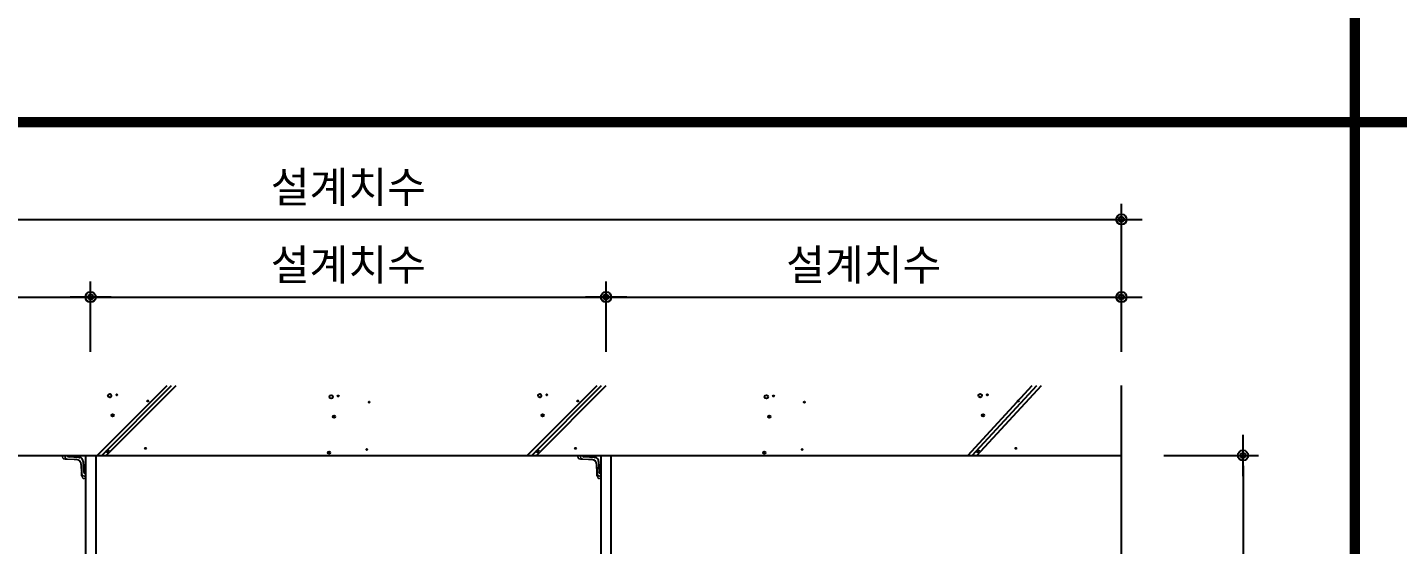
# Model space of a CAD drawing. Extents: x -255 to 8105, y -176 to 5714.
# Drawn here: x 3160 to 4489, y 3614 to 4116 of the extents above; entities that cross this region are included whole.
import ezdxf

# ---------------------------------------------------------------- set-up
doc = ezdxf.new("R2010")
doc.units = 0
doc.header["$LTSCALE"] = 30
doc.layers.get('0').update_dxf_attribs({"linetype": 'CONTINUOUS'})
doc.layers.get('DEFPOINTS').update_dxf_attribs({"linetype": 'CONTINUOUS'})
for name, color, linetype in [('0_toilet', 6, 'CONTINUOUS'), ('DIM', 7, 'CONTINUOUS'), ('경첩', 4, 'CONTINUOUS'), ('해치', 8, 'CONTINUOUS')]:
    doc.layers.add(name, color=color, linetype=linetype)
doc.styles.add('돋움', font='malgun.ttf')
doc.dimstyles.new('10', dxfattribs={"dimscale": 10, "dimtxt": 3, "dimasz": 1, "dimexe": 1.5, "dimexo": 2, "dimgap": 1, "dimtad": 1, "dimdec": 0, "dimlunit": 6, "dimtxsty": '돋움', "dimblk": 'DIMDOT', "dimcen": -1, "dimdle": 1.5, "dimclrt": 3, "dimazin": 3, "dimtfac": 1, "dimtdec": 0, "dimtix": 1, "dimtmove": 2, "dimatfit": 3, "dimldrblk": 'DIMDOT', "dimarcsym": 0})

# ---------------------------------------------------------------- blocks, each defined once
blk = doc.blocks.new('DIMDOT')
at = {"linetype": 'Continuous'}
blk.add_line((-2, 0), (2, 0), dxfattribs=at)
for radius in [0.5, 0.25]:
    blk.add_circle((0, 0), radius, dxfattribs=at)
blk = doc.blocks.new('*D559')
at = {"layer": 'DEFPOINTS', "color": 0}
for p in [(41876.4, -3060.2), (41876.4, -3785.2), (41973.3, -3785.2)]:
    blk.add_point(p, dxfattribs=at)
at = {"layer": 'DIM', "color": 0, "lineweight": -2, "ltscale": 10}
for p, q in [((41896.4, -3060.2), (41988.3, -3060.2)), ((41973.3, -3070.2), (41973.3, -3775.2)), ((41896.4, -3785.2), (41988.3, -3785.2))]:
    blk.add_line(p, q, dxfattribs=at)
at = {"layer": 'DIM', "color": 0, "lineweight": -2, "xscale": 10, "yscale": 10, "zscale": 10}
for p, rotation in [((41973.3, -3060.2), 90), ((41973.3, -3785.2), 270)]:
    blk.add_blockref('DIMDOT', p, dxfattribs=dict(at, rotation=rotation))
at = {"layer": 'DIM', "color": 3, "insert": (41948.1, -3422.7), "char_height": 30, "attachment_point": 5, "rotation": 90, "style": '돋움'}
blk.add_mtext('VAR.', dxfattribs=at)
blk = doc.blocks.new('*D560')
at = {"layer": 'DEFPOINTS', "color": 0}
for p in [(41855.4, -2906.6), (41355.4, -2979.7), (41855.4, -2979.7)]:
    blk.add_point(p, dxfattribs=at)
at = {"layer": 'DIM', "color": 0, "lineweight": -2, "ltscale": 10}
for p, q in [((41355.4, -2959.7), (41355.4, -2891.6)), ((41855.4, -2959.7), (41855.4, -2891.6)), ((41365.4, -2906.6), (41845.4, -2906.6))]:
    blk.add_line(p, q, dxfattribs=at)
at = {"layer": 'DIM', "color": 0, "lineweight": -2, "xscale": 10, "yscale": 10, "zscale": 10, "rotation": 180}
blk.add_blockref('DIMDOT', (41355.4, -2906.6), dxfattribs=at)
at = {"layer": 'DIM', "color": 0, "lineweight": -2, "xscale": 10, "yscale": 10, "zscale": 10}
blk.add_blockref('DIMDOT', (41855.4, -2906.6), dxfattribs=at)
at = {"layer": 'DIM', "color": 3, "insert": (41605.4, -2877), "char_height": 30, "attachment_point": 5, "style": '돋움'}
blk.add_mtext('설계치수', dxfattribs=at)
blk = doc.blocks.new('*D561')
at = {"layer": 'DEFPOINTS', "color": 0}
for p in [(41855.4, -2831.3), (40355.4, -2979.7), (41855.4, -2979.7)]:
    blk.add_point(p, dxfattribs=at)
at = {"layer": 'DIM', "color": 0, "lineweight": -2, "ltscale": 10}
for p, q in [((40355.4, -2959.7), (40355.4, -2816.3)), ((41855.4, -2959.7), (41855.4, -2816.3)), ((40365.4, -2831.3), (41845.4, -2831.3))]:
    blk.add_line(p, q, dxfattribs=at)
at = {"layer": 'DIM', "color": 0, "lineweight": -2, "xscale": 10, "yscale": 10, "zscale": 10, "rotation": 180}
blk.add_blockref('DIMDOT', (40355.4, -2831.3), dxfattribs=at)
at = {"layer": 'DIM', "color": 0, "lineweight": -2, "xscale": 10, "yscale": 10, "zscale": 10}
blk.add_blockref('DIMDOT', (41855.4, -2831.3), dxfattribs=at)
at = {"layer": 'DIM', "color": 3, "insert": (41105.4, -2801.6), "char_height": 30, "attachment_point": 5, "style": '돋움'}
blk.add_mtext('설계치수', dxfattribs=at)
blk = doc.blocks.new('*D562')
at = {"layer": 'DEFPOINTS', "color": 0}
for p in [(41355.4, -2906.6), (40855.4, -2979.7), (41355.4, -2979.7)]:
    blk.add_point(p, dxfattribs=at)
at = {"layer": 'DIM', "color": 0, "lineweight": -2, "ltscale": 10}
for p, q in [((40855.4, -2959.7), (40855.4, -2891.6)), ((41355.4, -2959.7), (41355.4, -2891.6)), ((40865.4, -2906.6), (41345.4, -2906.6))]:
    blk.add_line(p, q, dxfattribs=at)
at = {"layer": 'DIM', "color": 0, "lineweight": -2, "xscale": 10, "yscale": 10, "zscale": 10, "rotation": 180}
blk.add_blockref('DIMDOT', (40855.4, -2906.6), dxfattribs=at)
at = {"layer": 'DIM', "color": 0, "lineweight": -2, "xscale": 10, "yscale": 10, "zscale": 10}
blk.add_blockref('DIMDOT', (41355.4, -2906.6), dxfattribs=at)
at = {"layer": 'DIM', "color": 3, "insert": (41105.4, -2877), "char_height": 30, "attachment_point": 5, "style": '돋움'}
blk.add_mtext('설계치수', dxfattribs=at)
blk = doc.blocks.new('*D563')
at = {"layer": 'DEFPOINTS', "color": 0}
for p in [(40855.4, -2906.6), (40355.4, -2979.7), (40855.4, -2979.7)]:
    blk.add_point(p, dxfattribs=at)
at = {"layer": 'DIM', "color": 0, "lineweight": -2, "ltscale": 10}
for p, q in [((40355.4, -2959.7), (40355.4, -2891.6)), ((40855.4, -2959.7), (40855.4, -2891.6)), ((40365.4, -2906.6), (40845.4, -2906.6))]:
    blk.add_line(p, q, dxfattribs=at)
at = {"layer": 'DIM', "color": 0, "lineweight": -2, "xscale": 10, "yscale": 10, "zscale": 10, "rotation": 180}
blk.add_blockref('DIMDOT', (40355.4, -2906.6), dxfattribs=at)
at = {"layer": 'DIM', "color": 0, "lineweight": -2, "xscale": 10, "yscale": 10, "zscale": 10}
blk.add_blockref('DIMDOT', (40855.4, -2906.6), dxfattribs=at)
at = {"layer": 'DIM', "color": 3, "insert": (40605.4, -2877), "char_height": 30, "attachment_point": 5, "style": '돋움'}
blk.add_mtext('설계치수', dxfattribs=at)
blk = doc.blocks.new('UNI-16', base_point=(37634, -6761))
for p, q in [((41855.4, -3396.1), (41855.4, -2992.4)), ((40355.4, -3060.2), (41855.4, -3060.2))]:
    blk.add_line(p, q)
at = {"color": 4}
for p, q in [((40844.1, -3062.3), (40834.4, -3061.7)), ((40844.1, -3062.3), (40844.8, -3062.3)), ((40848.2, -3066.1), (40848.7, -3076.2)), ((41344.1, -3062.3), (41334.3, -3061.7)), ((41344.1, -3062.3), (41344.7, -3062.3)), ((41348.1, -3066.1), (41348.6, -3076.2))]:
    blk.add_line(p, q, dxfattribs=at)
at = {"color": 8, "const_width": 10}
for points in [[(42081.9, -3992), (42081.9, -1222.8)], [(40119.3, -2737.1), (43467.1, -2737.1)]]:
    blk.add_lwpolyline(points, dxfattribs=at)
at = {"color": 4}
for centre, radius, start, end in [((40834.5, -3060.1), 1.61, 184.0227, 266.85), ((40844.5, -3065.9), 3.66, 356.6481, 86.2207), ((41334.4, -3060.1), 1.61, 184.0227, 266.85), ((41344.5, -3065.9), 3.66, 356.6481, 86.2207), ((40850.3, -3076), 1.65, 186.1664, 269.5984), ((41350.3, -3076), 1.65, 186.1664, 269.5984)]:
    blk.add_arc(centre, radius, start, end, dxfattribs=at)
at = {"layer": '0_toilet'}
for p, q in [((40850.4, -3060.2), (40850.4, -3785.2)), ((40860.4, -3060.2), (40860.4, -3785.2)), ((41350.3, -3060.2), (41350.3, -3785.2)), ((41360.4, -3785.2), (41360.4, -3060.2))]:
    blk.add_line(p, q, dxfattribs=at)
at = {"layer": '경첩', "color": 4, "linetype": 'Continuous', "lineweight": 15}
for p, q in [((40827.9, -3061.3), (40827.9, -3060.2)), ((40827.9, -3060.2), (40828.1, -3060.2)), ((40828.1, -3061.3), (40827.9, -3061.3)), ((40828.1, -3060.2), (40828.1, -3061.3)), ((40828.1, -3060.2), (40830.3, -3060.2)), ((40830.1, -3063.4), (40831.6, -3063.5)), ((40832.6, -3063.8), (40830.1, -3063.7)), ((40830.3, -3060.2), (40830.3, -3061.4)), ((40830.3, -3061.4), (40830.4, -3061.4)), ((40830.4, -3061.4), (40830.4, -3060.2)), ((40830.4, -3060.2), (40830.6, -3060.2)), ((40830.4, -3061.4), (40830.6, -3061.4)), ((40830.6, -3060.2), (40830.6, -3061.4)), ((40848.9, -3060.2), (40830.6, -3060.2)), ((40830.6, -3063.9), (40830.8, -3063.7)), ((40830.6, -3063.9), (40830.7, -3064)), ((40833.9, -3064.1), (40830.7, -3064)), ((40832.6, -3063.5), (40841.6, -3064)), ((40841.6, -3064.2), (40832.6, -3063.8)), ((40833.9, -3064.1), (40834.1, -3063.9)), ((40834.6, -3064.1), (40834.8, -3063.9)), ((40834.9, -3064.2), (40835.2, -3063.9)), ((40835.6, -3064.2), (40835.8, -3063.9)), ((40838.3, -3064.3), (40835.6, -3064.2)), ((40838.3, -3064.3), (40838.5, -3064.1)), ((40839, -3064.3), (40839.2, -3064.1)), ((40839.3, -3064.4), (40839.5, -3064.1)), ((40840, -3064.4), (40840.2, -3064.2)), ((40841.3, -3064.5), (40840, -3064.4)), ((40841.3, -3064.5), (40841.6, -3064.2)), ((40841.6, -3064.5), (40841.3, -3064.5)), ((40842.6, -3064.6), (40842.8, -3064.4)), ((40843.1, -3064.8), (40843.3, -3064.6)), ((40843.4, -3064.9), (40843.5, -3064.7)), ((40843.8, -3065.2), (40844, -3065)), ((40844, -3065.3), (40844.2, -3065.1)), ((40845.1, -3066.3), (40845.3, -3066.1)), ((40845.3, -3066.5), (40845.4, -3066.3)), ((40845.5, -3067), (40845.7, -3066.8)), ((40845.7, -3067.2), (40845.8, -3067)), ((40845.8, -3067.6), (40846, -3067.4)), ((40846.2, -3067.9), (40846, -3068.1)), ((40846, -3068.1), (40846.2, -3067.9)), ((40846, -3068.5), (40846.3, -3068.3)), ((40846.1, -3068.7), (40846.3, -3068.5)), ((40846.1, -3069.6), (40846.1, -3069)), ((40846.1, -3069.6), (40846.4, -3069.4)), ((40846.1, -3069.7), (40846.4, -3069.5)), ((40846.1, -3069.7), (40846.1, -3069.6)), ((40846.1, -3070.1), (40846.1, -3069.7)), ((40846.1, -3070.1), (40846.4, -3069.8)), ((40846.1, -3070.2), (40846.4, -3069.9)), ((40846.1, -3070.2), (40846.1, -3070.1)), ((40846.2, -3071.1), (40846.1, -3070.2)), ((40846.8, -3077.9), (40846.3, -3069)), ((40846.6, -3069), (40847, -3077.9)), ((40850.4, -3079.9), (40850.4, -3061.7)), ((41327.8, -3061.3), (41327.8, -3060.2)), ((41327.8, -3060.2), (41328.1, -3060.2)), ((41328.1, -3061.3), (41327.8, -3061.3)), ((41328.1, -3060.2), (41328.1, -3061.3)), ((41328.1, -3060.2), (41330.2, -3060.2)), ((41330.1, -3063.4), (41331.5, -3063.5)), ((41332.6, -3063.8), (41330.1, -3063.7)), ((41330.2, -3060.2), (41330.2, -3061.4)), ((41330.2, -3061.4), (41330.3, -3061.4)), ((41330.3, -3061.4), (41330.3, -3060.2)), ((41330.3, -3060.2), (41330.6, -3060.2)), ((41330.3, -3061.4), (41330.6, -3061.4)), ((41330.6, -3060.2), (41330.6, -3061.4)), ((41348.8, -3060.2), (41330.6, -3060.2)), ((41330.6, -3063.9), (41330.7, -3063.7)), ((41330.6, -3063.9), (41330.6, -3064)), ((41333.9, -3064.1), (41330.6, -3064)), ((41332.6, -3063.5), (41341.5, -3064)), ((41341.5, -3064.2), (41332.6, -3063.8)), ((41333.9, -3064.1), (41334.1, -3063.9)), ((41334.5, -3064.1), (41334.8, -3063.9)), ((41334.9, -3064.2), (41335.1, -3063.9)), ((41335.5, -3064.2), (41335.8, -3063.9)), ((41338.2, -3064.3), (41335.5, -3064.2)), ((41338.2, -3064.3), (41338.5, -3064.1)), ((41338.9, -3064.3), (41339.2, -3064.1)), ((41339.3, -3064.4), (41339.5, -3064.1)), ((41339.9, -3064.4), (41340.2, -3064.2)), ((41341.3, -3064.5), (41339.9, -3064.4)), ((41341.3, -3064.5), (41341.5, -3064.2)), ((41341.5, -3064.5), (41341.3, -3064.5)), ((41342.5, -3064.6), (41342.7, -3064.4)), ((41343.1, -3064.8), (41343.2, -3064.6)), ((41343.3, -3064.9), (41343.5, -3064.7)), ((41343.8, -3065.2), (41343.9, -3065)), ((41344, -3065.3), (41344.2, -3065.1)), ((41345.1, -3066.3), (41345.2, -3066.1)), ((41345.2, -3066.5), (41345.4, -3066.3)), ((41345.5, -3067), (41345.7, -3066.8)), ((41345.6, -3067.2), (41345.8, -3067)), ((41345.8, -3067.6), (41346, -3067.4)), ((41346.1, -3067.9), (41345.9, -3068.1)), ((41345.9, -3068.1), (41346.1, -3067.9)), ((41346, -3068.5), (41346.2, -3068.3)), ((41346, -3068.7), (41346.2, -3068.5)), ((41346.1, -3069.6), (41346, -3069)), ((41346.1, -3069.6), (41346.3, -3069.4)), ((41346.1, -3069.7), (41346.3, -3069.5)), ((41346.1, -3069.7), (41346.1, -3069.6)), ((41346.1, -3070.1), (41346.1, -3069.7)), ((41346.1, -3070.1), (41346.3, -3069.8)), ((41346.1, -3070.2), (41346.3, -3069.9)), ((41346.1, -3070.2), (41346.1, -3070.1)), ((41346.1, -3071.1), (41346.1, -3070.2)), ((41346.7, -3077.9), (41346.3, -3069)), ((41346.5, -3069), (41347, -3077.9)), ((41350.3, -3079.9), (41350.3, -3061.7)), ((40846.2, -3071.1), (40846.4, -3070.9)), ((40846.2, -3071.3), (40846.4, -3071.1)), ((40846.2, -3071.8), (40846.2, -3071.3)), ((40846.2, -3071.8), (40846.5, -3071.5)), ((40846.2, -3071.8), (40846.5, -3071.5)), ((40846.4, -3074.6), (40846.2, -3071.8)), ((40846.4, -3074.6), (40846.6, -3074.4)), ((40846.4, -3075), (40846.6, -3074.7)), ((40846.4, -3075.6), (40846.4, -3075)), ((40846.4, -3075.6), (40846.6, -3075.4)), ((40846.4, -3076), (40846.7, -3075.7)), ((40846.5, -3076.7), (40846.7, -3076.4)), ((40846.6, -3079.4), (40846.5, -3076.7)), ((40846.6, -3079.4), (40846.8, -3079.1)), ((40846.7, -3080), (40846.9, -3079.8)), ((40846.9, -3080.4), (40846.8, -3077.9)), ((40847.1, -3079), (40847.1, -3080.4)), ((40849.1, -3079.9), (40850.4, -3079.9)), ((40849.1, -3080.2), (40849.1, -3079.9)), ((40849.1, -3080.2), (40849.1, -3080.3)), ((40850.4, -3080.2), (40849.1, -3080.2)), ((40849.1, -3080.3), (40850.4, -3080.3)), ((40849.2, -3082.4), (40850.4, -3082.4)), ((40849.2, -3082.4), (40849.2, -3082.7)), ((40850.4, -3082.7), (40849.2, -3082.7)), ((40850.4, -3079.9), (40850.4, -3080.2)), ((40850.4, -3080.3), (40850.4, -3082.4)), ((40850.4, -3082.4), (40850.4, -3082.7)), ((41346.1, -3071.1), (41346.4, -3070.9)), ((41346.2, -3071.3), (41346.4, -3071.1)), ((41346.2, -3071.8), (41346.2, -3071.3)), ((41346.2, -3071.8), (41346.4, -3071.5)), ((41346.2, -3071.8), (41346.4, -3071.5)), ((41346.3, -3074.6), (41346.2, -3071.8)), ((41346.3, -3074.6), (41346.5, -3074.4)), ((41346.3, -3075), (41346.6, -3074.7)), ((41346.4, -3075.6), (41346.3, -3075)), ((41346.4, -3075.6), (41346.6, -3075.4)), ((41346.4, -3076), (41346.6, -3075.7)), ((41346.4, -3076.7), (41346.6, -3076.4)), ((41346.5, -3079.4), (41346.4, -3076.7)), ((41346.5, -3079.4), (41346.8, -3079.1)), ((41346.6, -3080), (41346.8, -3079.8)), ((41346.8, -3080.4), (41346.7, -3077.9)), ((41347, -3079), (41347.1, -3080.4)), ((41349.1, -3079.9), (41350.3, -3079.9)), ((41349.1, -3080.2), (41349.1, -3079.9)), ((41349.1, -3080.2), (41349.1, -3080.3)), ((41350.3, -3080.2), (41349.1, -3080.2)), ((41349.1, -3080.3), (41350.3, -3080.3)), ((41349.2, -3082.4), (41350.3, -3082.4)), ((41349.2, -3082.4), (41349.2, -3082.7)), ((41350.3, -3082.7), (41349.2, -3082.7)), ((41350.3, -3079.9), (41350.3, -3080.2)), ((41350.3, -3080.3), (41350.3, -3082.4)), ((41350.3, -3082.4), (41350.3, -3082.7))]:
    blk.add_line(p, q, dxfattribs=at)
at = {"layer": '경첩', "color": 4, "linetype": 'Continuous', "lineweight": 15, "flags": 128}
for points in [[(40830.1, -3063.4), (40830.1, -3063.5), (40830.1, -3063.5), (40830.1, -3063.6), (40830.1, -3063.6), (40830.1, -3063.6), (40830.1, -3063.7), (40830.1, -3063.7), (40830.1, -3063.7)], [(40832.6, -3063.8), (40832.6, -3063.8), (40832.6, -3063.8), (40832.6, -3063.8), (40832.6, -3063.7), (40832.6, -3063.7), (40832.6, -3063.6), (40832.6, -3063.6), (40832.6, -3063.5)], [(40834.6, -3064.1), (40834.6, -3064.1), (40834.5, -3064.1), (40834.5, -3064.1), (40834.4, -3064.1), (40834.3, -3064.1), (40834.2, -3064.1), (40834, -3064.1), (40833.9, -3064.1)], [(40835.6, -3064.2), (40835.5, -3064.2), (40835.4, -3064.2), (40835.3, -3064.2), (40835.2, -3064.2), (40835.1, -3064.2), (40835, -3064.2), (40835, -3064.2), (40834.9, -3064.2), (40834.9, -3064.2)], [(40839, -3064.3), (40839, -3064.3), (40838.9, -3064.3), (40838.9, -3064.3), (40838.8, -3064.3), (40838.7, -3064.3), (40838.5, -3064.3), (40838.4, -3064.3), (40838.3, -3064.3)], [(40840, -3064.4), (40839.8, -3064.4), (40839.7, -3064.4), (40839.6, -3064.4), (40839.5, -3064.4), (40839.4, -3064.4), (40839.4, -3064.4), (40839.3, -3064.4), (40839.3, -3064.4)], [(40841.6, -3064.2), (40841.6, -3064.2), (40841.6, -3064.2), (40841.6, -3064.2), (40841.6, -3064.1), (40841.6, -3064.1), (40841.6, -3064.1), (40841.6, -3064), (40841.6, -3064)], [(40846, -3068.1), (40846, -3068.1), (40846, -3068.1)], [(40846.1, -3068.7), (40846.1, -3068.6), (40846, -3068.5)], [(40846.3, -3069), (40846.3, -3069), (40846.4, -3069), (40846.4, -3069), (40846.4, -3069), (40846.5, -3069), (40846.5, -3069), (40846.5, -3069), (40846.6, -3069)], [(41330.1, -3063.4), (41330.1, -3063.5), (41330.1, -3063.5), (41330.1, -3063.6), (41330.1, -3063.6), (41330.1, -3063.6), (41330.1, -3063.7), (41330.1, -3063.7), (41330.1, -3063.7)], [(41332.6, -3063.8), (41332.6, -3063.8), (41332.6, -3063.8), (41332.6, -3063.8), (41332.6, -3063.7), (41332.6, -3063.7), (41332.6, -3063.6), (41332.6, -3063.6), (41332.6, -3063.5)], [(41334.5, -3064.1), (41334.5, -3064.1), (41334.5, -3064.1), (41334.4, -3064.1), (41334.3, -3064.1), (41334.2, -3064.1), (41334.1, -3064.1), (41334, -3064.1), (41333.9, -3064.1)], [(41335.5, -3064.2), (41335.4, -3064.2), (41335.3, -3064.2), (41335.2, -3064.2), (41335.1, -3064.2), (41335, -3064.2), (41335, -3064.2), (41334.9, -3064.2), (41334.9, -3064.2), (41334.9, -3064.2)], [(41338.9, -3064.3), (41338.9, -3064.3), (41338.9, -3064.3), (41338.8, -3064.3), (41338.7, -3064.3), (41338.6, -3064.3), (41338.5, -3064.3), (41338.4, -3064.3), (41338.2, -3064.3)], [(41339.9, -3064.4), (41339.8, -3064.4), (41339.7, -3064.4), (41339.6, -3064.4), (41339.5, -3064.4), (41339.4, -3064.4), (41339.3, -3064.4), (41339.3, -3064.4), (41339.3, -3064.4)], [(41341.5, -3064.2), (41341.5, -3064.2), (41341.5, -3064.2), (41341.5, -3064.2), (41341.5, -3064.1), (41341.5, -3064.1), (41341.5, -3064.1), (41341.5, -3064), (41341.5, -3064)], [(41345.9, -3068.1), (41345.9, -3068.1), (41345.9, -3068.1)], [(41346, -3068.7), (41346, -3068.6), (41346, -3068.5)], [(41346.3, -3069), (41346.3, -3069), (41346.3, -3069), (41346.3, -3069), (41346.4, -3069), (41346.4, -3069), (41346.4, -3069), (41346.5, -3069), (41346.5, -3069)], [(40846.2, -3071.3), (40846.2, -3071.3), (40846.2, -3071.2), (40846.2, -3071.1)], [(40846.2, -3071.8), (40846.2, -3071.8), (40846.2, -3071.8)], [(40846.5, -3076.7), (40846.4, -3076.5), (40846.4, -3076.4), (40846.4, -3076.3), (40846.4, -3076.2), (40846.4, -3076.1), (40846.4, -3076), (40846.4, -3076), (40846.4, -3076)], [(40846.6, -3079.9), (40846.6, -3079.8), (40846.6, -3079.6), (40846.6, -3079.5), (40846.6, -3079.4)], [(40846.6, -3079.9), (40846.6, -3079.9), (40846.6, -3079.9), (40846.7, -3079.9), (40846.7, -3079.9), (40846.7, -3079.9), (40846.7, -3079.9), (40846.7, -3080), (40846.7, -3080)], [(40846.8, -3077.9), (40846.8, -3077.9), (40846.8, -3077.9), (40846.8, -3077.9), (40846.8, -3077.9), (40846.9, -3077.9), (40846.9, -3077.9), (40847, -3077.9), (40847, -3077.9)], [(40847.1, -3080.4), (40847.1, -3080.4), (40847, -3080.4), (40847, -3080.4), (40847, -3080.4), (40846.9, -3080.4), (40846.9, -3080.4), (40846.9, -3080.4), (40846.9, -3080.4)], [(41346.2, -3071.3), (41346.1, -3071.3), (41346.1, -3071.2), (41346.1, -3071.1)], [(41346.2, -3071.8), (41346.2, -3071.8), (41346.2, -3071.8)], [(41346.4, -3076.7), (41346.4, -3076.5), (41346.4, -3076.4), (41346.4, -3076.3), (41346.4, -3076.2), (41346.4, -3076.1), (41346.4, -3076), (41346.4, -3076), (41346.4, -3076)], [(41346.6, -3079.9), (41346.5, -3079.8), (41346.5, -3079.6), (41346.5, -3079.5), (41346.5, -3079.4)], [(41346.6, -3079.9), (41346.6, -3079.9), (41346.6, -3079.9), (41346.6, -3079.9), (41346.6, -3079.9), (41346.6, -3079.9), (41346.6, -3079.9), (41346.6, -3080), (41346.6, -3080)], [(41346.7, -3077.9), (41346.7, -3077.9), (41346.7, -3077.9), (41346.8, -3077.9), (41346.8, -3077.9), (41346.8, -3077.9), (41346.9, -3077.9), (41346.9, -3077.9), (41347, -3077.9)], [(41347.1, -3080.4), (41347, -3080.4), (41347, -3080.4), (41346.9, -3080.4), (41346.9, -3080.4), (41346.9, -3080.4), (41346.9, -3080.4), (41346.8, -3080.4), (41346.8, -3080.4)]]:
    blk.add_lwpolyline(points, dxfattribs=at)
at = {"layer": '경첩', "color": 4, "linetype": 'Continuous', "lineweight": 15}
for centre, radius, start, end in [((40830.2, -3061.3), 2.35, 180, 267.3017), ((40830.2, -3061.3), 2.1, 180, 267.3017), ((40832.7, -3061.4), 2.35, 180, 267.3017), ((40832.7, -3061.4), 2.1, 180, 267.3017), ((40841.3, -3069.2), 5.25, 2.6983, 87.3017), ((40841.3, -3069.2), 5, 2.6983, 87.3017), ((40841.3, -3069.2), 4.75, 75, 87.3017), ((40841.3, -3069.2), 4.75, 68.2494, 75.0002), ((40841.3, -3069.2), 4.75, 58.7002, 65.0052), ((40841.3, -3069.2), 4.75, 55.6142, 58.7009), ((40841.3, -3069.2), 4.75, 37.4392, 55.6151), ((40841.3, -3069.2), 4.75, 34.3855, 37.4388), ((40841.3, -3069.2), 4.75, 28.1736, 34.3849), ((40841.3, -3069.2), 4.75, 19.766, 24.9948), ((40841.3, -3069.2), 4.75, 13.2431, 19.766), ((40841.3, -3069.2), 4.75, 8.6056, 13.1623), ((40841.3, -3069.2), 4.75, 2.6983, 5.9088), ((40848.9, -3061.7), 1.5, 0, 90), ((41330.2, -3061.3), 2.35, 180, 267.3017), ((41330.2, -3061.3), 2.1, 180, 267.3017), ((41332.7, -3061.4), 2.35, 180, 267.3017), ((41332.7, -3061.4), 2.1, 180, 267.3017), ((41341.3, -3069.2), 5.25, 2.6983, 87.3017), ((41341.3, -3069.2), 5, 2.6983, 87.3017), ((41341.3, -3069.2), 4.75, 75, 87.3017), ((41341.3, -3069.2), 4.75, 68.2494, 75.0002), ((41341.3, -3069.2), 4.75, 58.7002, 65.0052), ((41341.3, -3069.2), 4.75, 55.6142, 58.7009), ((41341.3, -3069.2), 4.75, 37.4392, 55.6151), ((41341.3, -3069.2), 4.75, 34.3855, 37.4388), ((41341.3, -3069.2), 4.75, 28.1736, 34.3849), ((41341.3, -3069.2), 4.75, 19.766, 24.9948), ((41341.3, -3069.2), 4.75, 13.2431, 19.766), ((41341.3, -3069.2), 4.75, 8.6056, 13.1623), ((41341.3, -3069.2), 4.75, 2.6983, 5.9088), ((41348.8, -3061.7), 1.5, 0, 90), ((40849.1, -3077.8), 2.35, 182.6983, 270), ((40849.2, -3080.3), 2.35, 182.6983, 270), ((40849.1, -3077.8), 2.1, 182.6983, 270), ((40849.2, -3080.3), 2.1, 182.6983, 270), ((41349.1, -3077.8), 2.35, 182.6983, 270), ((41349.2, -3080.3), 2.35, 182.6983, 270), ((41349.1, -3077.8), 2.1, 182.6983, 270), ((41349.2, -3080.3), 2.1, 182.6983, 270)]:
    blk.add_arc(centre, radius, start, end, dxfattribs=at)
at = {"layer": '해치'}
for p, q in [((40861.8, -3060.2), (40929.6, -2992.4)), ((40870.6, -3060.2), (40938.4, -2992.4)), ((41278.9, -3060.2), (41346.7, -2992.4)), ((41287.8, -3060.2), (41355.5, -2992.4)), ((41706.2, -3060.2), (41768.9, -2992.4)), ((41715, -3060.2), (41777.7, -2992.4))]:
    blk.add_line(p, q, dxfattribs=at)
at = {"layer": '해치', "color": 2}
for p, q in [((40866.2, -3060.2), (40934, -2992.4)), ((41283.4, -3060.2), (41351.1, -2992.4)), ((41710.6, -3060.2), (41773.3, -2992.4))]:
    blk.add_line(p, q, dxfattribs=at)
at = {"layer": '해치'}
for centre, radius in [((40873.9, -3002.2), 1.68), ((40880.9, -3001.4), 0.56), ((41088.7, -3003.4), 1.68), ((41095.6, -3002.6), 0.56), ((41291.1, -3002.2), 1.68), ((41298, -3001.4), 0.56), ((41510.9, -3003.4), 1.68), ((41517.8, -3002.6), 0.56), ((41718.3, -3002.2), 1.68), ((41725.2, -3001.4), 0.56), ((40910.9, -3007.4), 0.56), ((41125.6, -3008.6), 0.56), ((41328, -3007.4), 0.56), ((41547.8, -3008.6), 0.56), ((41755.2, -3007.4), 0.56), ((40876.7, -3021.4), 1.12), ((41091.5, -3022.6), 1.12), ((41293.9, -3021.4), 1.12), ((41513.7, -3022.6), 1.12), ((41721.1, -3021.4), 1.12), ((40871.9, -3056.1), 1.12), ((40908.6, -3053.3), 0.559), ((41086.7, -3057.4), 1.12), ((41123.4, -3054.5), 0.559), ((41289.1, -3056.1), 1.12), ((41325.8, -3053.3), 0.559), ((41508.8, -3057.4), 1.12), ((41545.6, -3054.5), 0.559), ((41716.3, -3056.1), 1.12), ((41753, -3053.3), 0.559)]:
    blk.add_circle(centre, radius, dxfattribs=at)
at = {"layer": 'DIM', "ltscale": 10}
for base, p1, p2, picture, middle in [((41855.4, -2831.3), (40355.4, -2979.7), (41855.4, -2979.7), '*D561', (41105.4, -2801.6)), ((40855.4, -2906.6), (40355.4, -2979.7), (40855.4, -2979.7), '*D563', (40605.4, -2877)), ((41355.4, -2906.6), (40855.4, -2979.7), (41355.4, -2979.7), '*D562', (41105.4, -2877)), ((41855.4, -2906.6), (41355.4, -2979.7), (41855.4, -2979.7), '*D560', (41605.4, -2877))]:
    dim = blk.add_linear_dim(base=base, p1=p1, p2=p2, text='설계치수', dimstyle='10', override={"dimtxsty": '돋움'}, dxfattribs=at)
    dim.commit()
    dim.dimension.update_dxf_attribs({"geometry": picture, "text_midpoint": middle})
dim = blk.add_linear_dim(base=(41973.3, -3785.2), p1=(41876.4, -3060.2), p2=(41876.4, -3785.2), angle=90, text='VAR.', dimstyle='10', override={"dimtxsty": '돋움'}, dxfattribs=at)
dim.commit()
dim.dimension.update_dxf_attribs({"geometry": '*D559', "text_midpoint": (41948.1, -3422.7)})

msp = doc.modelspace()

# ---------------------------------------------------------------- block references
msp.add_blockref('UNI-16', (0, 0))

doc.saveas('drawing.dxf')
